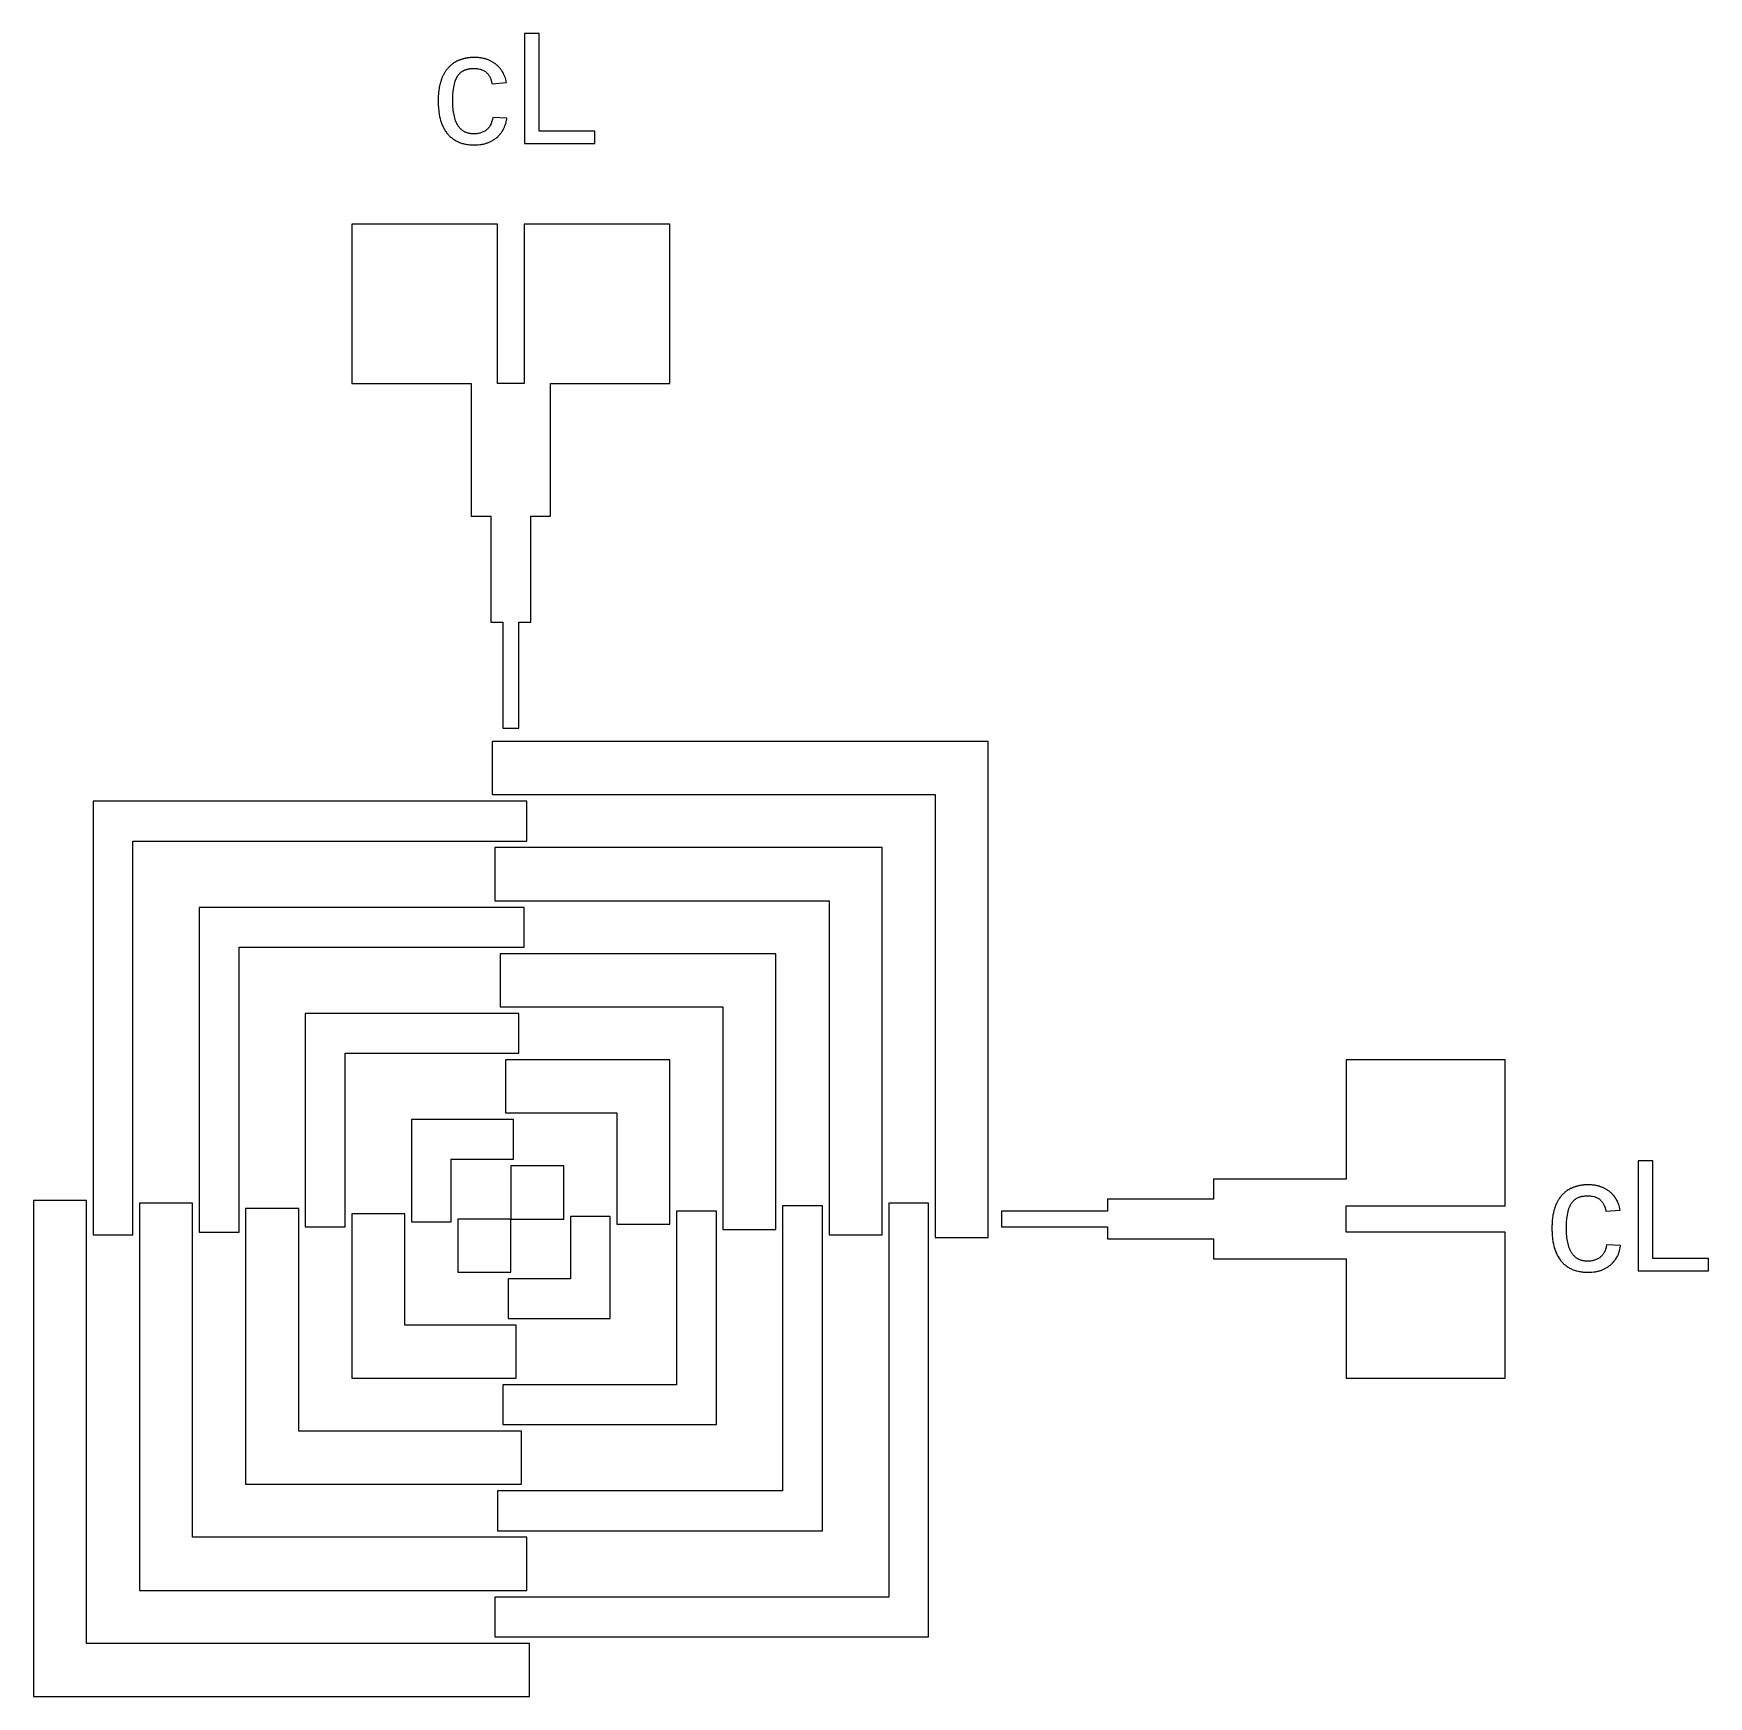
# Model space of a CAD drawing. Extents: x -62500 to 62500, y -62500 to 62500.
# Drawn here: x 43764 to 45027, y -357 to 897 of the extents above; entities that cross this region are included whole.
import ezdxf

# ---------------------------------------------------------------- set-up
doc = ezdxf.new("R2010")
doc.units = 0
doc.layers.add('1', color=60, linetype='CONTINUOUS')

msp = doc.modelspace()

# ---------------------------------------------------------------- linework, layer by layer
at = {"layer": '1'}
for points in [[(44134, 814.166), (44187.1, 814.166), (44187.1, 823.337), (44145.2, 823.337), (44145.2, 897.003), (44134, 897.003), (44134, 814.166)], [(44134, 814.166), (44187.1, 814.166), (44187.1, 823.337), (44145.2, 823.337), (44145.2, 897.003), (44134, 897.003), (44134, 814.166)], [(44069, 844.283), (44069.1, 843.421), (44069.1, 842.567), (44069.2, 841.722), (44069.2, 840.884), (44069.8, 836.027), (44070.1, 834.472), (44070.5, 832.949), (44070.8, 831.468), (44071.1, 830.745), (44071.2, 830.036), (44071.6, 829.338), (44071.8, 828.653), (44072.1, 827.98), (44072.3, 827.32), (44072.7, 826.672), (44073, 826.037), (44073.3, 825.414), (44073.7, 824.803), (44074.1, 824.205), (44074.3, 823.619), (44074.8, 823.046), (44075.2, 822.485), (44075.6, 821.937), (44076.1, 821.405), (44076.5, 820.887), (44077, 820.385), (44077.3, 819.897), (44077.8, 819.424), (44078.3, 818.966), (44079, 818.523), (44079.5, 818.095), (44080.1, 817.682), (44080.6, 817.284), (44081.2, 816.901), (44081.8, 816.533), (44082.3, 816.18), (44083.1, 815.841), (44083.7, 815.518), (44084.3, 815.212), (44085, 814.925), (44085.7, 814.659), (44086.5, 814.412), (44087.2, 814.185), (44087.8, 813.978), (44088.7, 813.791), (44089.5, 813.623), (44090.2, 813.475), (44091.1, 813.346), (44092, 813.238), (44092.8, 813.149), (44093.7, 813.08), (44094.6, 813.03), (44095.5, 813.001), (44096.3, 812.991), (44097.1, 812.997), (44097.8, 813.017), (44098.5, 813.05), (44099.2, 813.095), (44100.5, 813.226), (44101.8, 813.41), (44102.3, 813.521), (44103, 813.645), (44103.6, 813.783), (44104.2, 813.933), (44104.8, 814.097), (44105.3, 814.273), (44105.8, 814.462), (44106.5, 814.665), (44107, 814.879), (44107.5, 815.101), (44108, 815.332), (44108.6, 815.571), (44109, 815.819), (44109.5, 816.075), (44110, 816.34), (44110.5, 816.613), (44110.8, 816.894), (44111.3, 817.185), (44111.8, 817.483), (44112.2, 817.79), (44112.7, 818.106), (44113.1, 818.43), (44113.5, 818.763), (44114.2, 819.453), (44114.6, 819.809), (44114.8, 820.171), (44115.2, 820.541), (44115.6, 820.917), (44115.8, 821.3), (44116.2, 821.691), (44116.5, 822.088), (44116.8, 822.492), (44117.1, 822.903), (44117.3, 823.32), (44117.7, 823.745), (44117.8, 824.176), (44118.2, 824.615), (44118.3, 825.06), (44118.6, 825.512), (44118.8, 825.969), (44119.1, 826.428), (44119.3, 827.353), (44119.6, 827.819), (44119.8, 828.758), (44120.1, 829.231), (44120.8, 832.605), (44120.8, 833.096), (44110.2, 833.802), (44110, 832.266), (44109.8, 831.537), (44109.6, 830.833), (44109.3, 830.155), (44109.2, 829.503), (44108.8, 828.876), (44108.6, 828.276), (44108.2, 827.7), (44108, 827.151), (44107.6, 826.628), (44107.2, 826.13), (44106.8, 825.657), (44106.5, 825.211), (44106, 824.79), (44105.5, 824.395), (44105.1, 824.025), (44104.6, 823.679), (44104.1, 823.356), (44103.5, 823.058), (44103, 822.783), (44102.3, 822.532), (44101.8, 822.305), (44101.2, 822.102), (44100.7, 821.923), (44100.1, 821.768), (44099.5, 821.637), (44098.8, 821.529), (44098.2, 821.446), (44097.5, 821.386), (44096.8, 821.35), (44096.1, 821.338), (44095.6, 821.345), (44095, 821.367), (44094.5, 821.402), (44093.8, 821.452), (44093.3, 821.516), (44092.8, 821.594), (44092.3, 821.687), (44091.8, 821.794), (44091.5, 821.915), (44091, 822.05), (44090.6, 822.2), (44090.1, 822.363), (44089.7, 822.541), (44089.2, 822.733), (44088.8, 822.94), (44088.5, 823.161), (44088.1, 823.394), (44087.7, 823.64), (44087.3, 823.897), (44087, 824.166), (44086.7, 824.446), (44086.3, 824.738), (44086, 825.042), (44085.7, 825.358), (44085.3, 825.685), (44085.1, 826.024), (44084.8, 826.375), (44084.5, 826.738), (44084.2, 827.112), (44084, 827.498), (44083.8, 827.896), (44083.5, 828.305), (44083.2, 828.725), (44083.1, 829.155), (44082.8, 829.595), (44082.7, 830.045), (44082.5, 830.504), (44082.2, 830.974), (44082.1, 831.453), (44081.8, 831.943), (44081.8, 832.442), (44081.6, 832.951), (44081.5, 833.47), (44081.2, 834.537), (44081, 835.644), (44080.8, 836.789), (44080.3, 839.165), (44080.1, 842.935), (44080.1, 849.969), (44080.3, 854.004), (44080.5, 854.633), (44080.8, 856.445), (44081, 857.592), (44081.2, 858.69), (44081.2, 859.22), (44081.5, 859.739), (44081.6, 860.245), (44081.8, 860.739), (44081.8, 861.221), (44082.1, 861.691), (44082.2, 862.148), (44082.5, 862.594), (44082.7, 863.027), (44082.8, 863.448), (44083.1, 863.857), (44083.2, 864.254), (44083.5, 864.638), (44083.8, 865.011), (44084, 865.371), (44084.2, 865.72), (44084.5, 866.057), (44084.8, 866.381), (44085.1, 866.694), (44085.3, 866.995), (44085.7, 867.284), (44086, 867.561), (44086.2, 867.826), (44086.7, 868.079), (44087, 868.32), (44087.3, 868.549), (44087.7, 868.767), (44088.1, 868.972), (44088.3, 869.165), (44088.8, 869.347), (44089.2, 869.517), (44089.6, 869.675), (44090, 869.821), (44090.5, 869.956), (44090.8, 870.079), (44091.3, 870.19), (44091.8, 870.29), (44092.2, 870.377), (44092.8, 870.454), (44093.2, 870.518), (44093.8, 870.571), (44094.3, 870.612), (44094.8, 870.641), (44095.3, 870.659), (44096, 870.664), (44096.8, 870.652), (44097.5, 870.616), (44098.2, 870.555), (44098.8, 870.47), (44099.6, 870.36), (44100.8, 870.068), (44101.5, 869.885), (44102, 869.679), (44102.6, 869.447), (44103.1, 869.192), (44103.7, 868.912), (44104.2, 868.607), (44104.6, 868.279), (44105.1, 867.926), (44105.5, 867.548), (44105.8, 867.15), (44106.2, 866.735), (44106.7, 866.303), (44107, 865.855), (44107.3, 865.389), (44107.7, 864.906), (44108, 864.406), (44108.2, 863.889), (44108.5, 863.355), (44108.7, 862.804), (44108.8, 862.236), (44109.1, 861.651), (44109.3, 860.43), (44109.6, 859.794), (44109.7, 859.141), (44120.6, 859.964), (44120.3, 860.956), (44120, 862.411), (44119.7, 863.361), (44119.3, 864.294), (44119, 865.211), (44118.6, 866.112), (44118.2, 866.995), (44117.8, 867.431), (44117.7, 867.861), (44117.3, 868.284), (44117.2, 868.7), (44116.8, 869.108), (44116.6, 869.51), (44116.3, 869.904), (44116.1, 870.292), (44115.8, 870.672), (44115.3, 871.045), (44115.1, 871.411), (44114.8, 871.77), (44114.5, 872.121), (44114.1, 872.466), (44113.8, 872.803), (44113.3, 873.134), (44113, 873.457), (44112.6, 873.772), (44112.2, 874.079), (44111.8, 874.378), (44111.3, 874.668), (44111, 874.949), (44110.6, 875.222), (44110.1, 875.487), (44109.7, 875.743), (44109.2, 875.99), (44108.8, 876.229), (44108.2, 876.459), (44107.8, 876.681), (44107.2, 876.895), (44106.8, 877.1), (44106.2, 877.296), (44105.8, 877.484), (44105.2, 877.662), (44104.8, 877.829), (44104.2, 877.984), (44103.7, 878.127), (44103.1, 878.259), (44102.5, 878.38), (44101.8, 878.489), (44101.3, 878.587), (44100.1, 878.747), (44099.5, 878.811), (44098.8, 878.862), (44098.2, 878.902), (44097.6, 878.931), (44097, 878.948), (44096.2, 878.954), (44095.8, 878.951), (44095.3, 878.944), (44095, 878.93), (44094.6, 878.912), (44093.7, 878.859), (44093.2, 878.825), (44092.8, 878.785), (44092.5, 878.74), (44092, 878.69), (44091.6, 878.634), (44091.2, 878.574), (44090.8, 878.508), (44090.3, 878.436), (44089.8, 878.36), (44089.5, 878.278), (44089.1, 878.19), (44088.7, 878.096), (44088.2, 877.995), (44087.8, 877.888), (44087.5, 877.775), (44087.1, 877.655), (44086.7, 877.529), (44086.2, 877.396), (44085.8, 877.257), (44085.5, 877.111), (44085.1, 876.959), (44084.7, 876.801), (44084.2, 876.636), (44083.8, 876.465), (44083.5, 876.287), (44083.1, 876.103), (44082.3, 875.712), (44082, 875.505), (44081.7, 875.291), (44081.2, 875.068), (44080.6, 874.6), (44080.2, 874.354), (44079.8, 874.1), (44079.5, 873.838), (44079.2, 873.569), (44078.8, 873.292), (44078.5, 873.007), (44078.2, 872.714), (44077.8, 872.413), (44077.5, 872.105), (44077.2, 871.788), (44076.8, 871.462), (44076.6, 871.126), (44076.2, 870.782), (44076, 870.428), (44075.7, 870.065), (44075.3, 869.693), (44075.1, 869.312), (44074.8, 868.922), (44074.6, 868.522), (44074.2, 868.113), (44074, 867.695), (44073.8, 867.268), (44073.5, 866.832), (44073.2, 866.386), (44073, 865.932), (44072.8, 865.468), (44072.6, 864.994), (44072.3, 864.51), (44072.1, 864.017), (44071.8, 863.515), (44071.7, 863.002), (44071.5, 862.48), (44071.2, 861.949), (44071.2, 861.407), (44070.8, 860.296), (44070.5, 859.146), (44070.3, 858.556), (44070.1, 857.348), (44069.8, 856.729), (44069.7, 855.454), (44069.5, 854.133), (44069.2, 852.064), (44069.1, 849.141), (44069, 848.381), (44069, 844.283)], [(44069, 844.283), (44069.1, 843.421), (44069.1, 842.567), (44069.2, 841.722), (44069.2, 840.884), (44069.8, 836.027), (44070.1, 834.472), (44070.5, 832.949), (44070.8, 831.468), (44071.1, 830.745), (44071.2, 830.036), (44071.6, 829.338), (44071.8, 828.653), (44072.1, 827.98), (44072.3, 827.32), (44072.7, 826.672), (44073, 826.037), (44073.3, 825.414), (44073.7, 824.803), (44074.1, 824.205), (44074.3, 823.619), (44074.8, 823.046), (44075.2, 822.485), (44075.6, 821.937), (44076.1, 821.405), (44076.5, 820.887), (44077, 820.385), (44077.3, 819.897), (44077.8, 819.424), (44078.3, 818.966), (44079, 818.523), (44079.5, 818.095), (44080.1, 817.682), (44080.6, 817.284), (44081.2, 816.901), (44081.8, 816.533), (44082.3, 816.18), (44083.1, 815.841), (44083.7, 815.518), (44084.3, 815.212), (44085, 814.925), (44085.7, 814.659), (44086.5, 814.412), (44087.2, 814.185), (44087.8, 813.978), (44088.7, 813.791), (44089.5, 813.623), (44090.2, 813.475), (44091.1, 813.346), (44092, 813.238), (44092.8, 813.149), (44093.7, 813.08), (44094.6, 813.03), (44095.5, 813.001), (44096.3, 812.991), (44097.1, 812.997), (44097.8, 813.017), (44098.5, 813.05), (44099.2, 813.095), (44100.5, 813.226), (44101.8, 813.41), (44102.3, 813.521), (44103, 813.645), (44103.6, 813.783), (44104.2, 813.933), (44104.8, 814.097), (44105.3, 814.273), (44105.8, 814.462), (44106.5, 814.665), (44107, 814.879), (44107.5, 815.101), (44108, 815.332), (44108.6, 815.571), (44109, 815.819), (44109.5, 816.075), (44110, 816.34), (44110.5, 816.613), (44110.8, 816.894), (44111.3, 817.185), (44111.8, 817.483), (44112.2, 817.79), (44112.7, 818.106), (44113.1, 818.43), (44113.5, 818.763), (44114.2, 819.453), (44114.6, 819.809), (44114.8, 820.171), (44115.2, 820.541), (44115.6, 820.917), (44115.8, 821.3), (44116.2, 821.691), (44116.5, 822.088), (44116.8, 822.492), (44117.1, 822.903), (44117.3, 823.32), (44117.7, 823.745), (44117.8, 824.176), (44118.2, 824.615), (44118.3, 825.06), (44118.6, 825.512), (44118.8, 825.969), (44119.1, 826.428), (44119.3, 827.353), (44119.6, 827.819), (44119.8, 828.758), (44120.1, 829.231), (44120.8, 832.605), (44120.8, 833.096), (44110.2, 833.802), (44110, 832.266), (44109.8, 831.537), (44109.6, 830.833), (44109.3, 830.155), (44109.2, 829.503), (44108.8, 828.876), (44108.6, 828.276), (44108.2, 827.7), (44108, 827.151), (44107.6, 826.628), (44107.2, 826.13), (44106.8, 825.657), (44106.5, 825.211), (44106, 824.79), (44105.5, 824.395), (44105.1, 824.025), (44104.6, 823.679), (44104.1, 823.356), (44103.5, 823.058), (44103, 822.783), (44102.3, 822.532), (44101.8, 822.305), (44101.2, 822.102), (44100.7, 821.923), (44100.1, 821.768), (44099.5, 821.637), (44098.8, 821.529), (44098.2, 821.446), (44097.5, 821.386), (44096.8, 821.35), (44096.1, 821.338), (44095.6, 821.345), (44095, 821.367), (44094.5, 821.402), (44093.8, 821.452), (44093.3, 821.516), (44092.8, 821.594), (44092.3, 821.687), (44091.8, 821.794), (44091.5, 821.915), (44091, 822.05), (44090.6, 822.2), (44090.1, 822.363), (44089.7, 822.541), (44089.2, 822.733), (44088.8, 822.94), (44088.5, 823.161), (44088.1, 823.394), (44087.7, 823.64), (44087.3, 823.897), (44087, 824.166), (44086.7, 824.446), (44086.3, 824.738), (44086, 825.042), (44085.7, 825.358), (44085.3, 825.685), (44085.1, 826.024), (44084.8, 826.375), (44084.5, 826.738), (44084.2, 827.112), (44084, 827.498), (44083.8, 827.896), (44083.5, 828.305), (44083.2, 828.725), (44083.1, 829.155), (44082.8, 829.595), (44082.7, 830.045), (44082.5, 830.504), (44082.2, 830.974), (44082.1, 831.453), (44081.8, 831.943), (44081.8, 832.442), (44081.6, 832.951), (44081.5, 833.47), (44081.2, 834.537), (44081, 835.644), (44080.8, 836.789), (44080.3, 839.165), (44080.1, 842.935), (44080.1, 849.969), (44080.3, 854.004), (44080.5, 854.633), (44080.8, 856.445), (44081, 857.592), (44081.2, 858.69), (44081.2, 859.22), (44081.5, 859.739), (44081.6, 860.245), (44081.8, 860.739), (44081.8, 861.221), (44082.1, 861.691), (44082.2, 862.148), (44082.5, 862.594), (44082.7, 863.027), (44082.8, 863.448), (44083.1, 863.857), (44083.2, 864.254), (44083.5, 864.638), (44083.8, 865.011), (44084, 865.371), (44084.2, 865.72), (44084.5, 866.057), (44084.8, 866.381), (44085.1, 866.694), (44085.3, 866.995), (44085.7, 867.284), (44086, 867.561), (44086.2, 867.826), (44086.7, 868.079), (44087, 868.32), (44087.3, 868.549), (44087.7, 868.767), (44088.1, 868.972), (44088.3, 869.165), (44088.8, 869.347), (44089.2, 869.517), (44089.6, 869.675), (44090, 869.821), (44090.5, 869.956), (44090.8, 870.079), (44091.3, 870.19), (44091.8, 870.29), (44092.2, 870.377), (44092.8, 870.454), (44093.2, 870.518), (44093.8, 870.571), (44094.3, 870.612), (44094.8, 870.641), (44095.3, 870.659), (44096, 870.664), (44096.8, 870.652), (44097.5, 870.616), (44098.2, 870.555), (44098.8, 870.47), (44099.6, 870.36), (44100.8, 870.068), (44101.5, 869.885), (44102, 869.679), (44102.6, 869.447), (44103.1, 869.192), (44103.7, 868.912), (44104.2, 868.607), (44104.6, 868.279), (44105.1, 867.926), (44105.5, 867.548), (44105.8, 867.15), (44106.2, 866.735), (44106.7, 866.303), (44107, 865.855), (44107.3, 865.389), (44107.7, 864.906), (44108, 864.406), (44108.2, 863.889), (44108.5, 863.355), (44108.7, 862.804), (44108.8, 862.236), (44109.1, 861.651), (44109.3, 860.43), (44109.6, 859.794), (44109.7, 859.141), (44120.6, 859.964), (44120.3, 860.956), (44120, 862.411), (44119.7, 863.361), (44119.3, 864.294), (44119, 865.211), (44118.6, 866.112), (44118.2, 866.995), (44117.8, 867.431), (44117.7, 867.861), (44117.3, 868.284), (44117.2, 868.7), (44116.8, 869.108), (44116.6, 869.51), (44116.3, 869.904), (44116.1, 870.292), (44115.8, 870.672), (44115.3, 871.045), (44115.1, 871.411), (44114.8, 871.77), (44114.5, 872.121), (44114.1, 872.466), (44113.8, 872.803), (44113.3, 873.134), (44113, 873.457), (44112.6, 873.772), (44112.2, 874.079), (44111.8, 874.378), (44111.3, 874.668), (44111, 874.949), (44110.6, 875.222), (44110.1, 875.487), (44109.7, 875.743), (44109.2, 875.99), (44108.8, 876.229), (44108.2, 876.459), (44107.8, 876.681), (44107.2, 876.895), (44106.8, 877.1), (44106.2, 877.296), (44105.8, 877.484), (44105.2, 877.662), (44104.8, 877.829), (44104.2, 877.984), (44103.7, 878.127), (44103.1, 878.259), (44102.5, 878.38), (44101.8, 878.489), (44101.3, 878.587), (44100.1, 878.747), (44099.5, 878.811), (44098.8, 878.862), (44098.2, 878.902), (44097.6, 878.931), (44097, 878.948), (44096.2, 878.954), (44095.8, 878.951), (44095.3, 878.944), (44095, 878.93), (44094.6, 878.912), (44093.7, 878.859), (44093.2, 878.825), (44092.8, 878.785), (44092.5, 878.74), (44092, 878.69), (44091.6, 878.634), (44091.2, 878.574), (44090.8, 878.508), (44090.3, 878.436), (44089.8, 878.36), (44089.5, 878.278), (44089.1, 878.19), (44088.7, 878.096), (44088.2, 877.995), (44087.8, 877.888), (44087.5, 877.775), (44087.1, 877.655), (44086.7, 877.529), (44086.2, 877.396), (44085.8, 877.257), (44085.5, 877.111), (44085.1, 876.959), (44084.7, 876.801), (44084.2, 876.636), (44083.8, 876.465), (44083.5, 876.287), (44083.1, 876.103), (44082.3, 875.712), (44082, 875.505), (44081.7, 875.291), (44081.2, 875.068), (44080.6, 874.6), (44080.2, 874.354), (44079.8, 874.1), (44079.5, 873.838), (44079.2, 873.569), (44078.8, 873.292), (44078.5, 873.007), (44078.2, 872.714), (44077.8, 872.413), (44077.5, 872.105), (44077.2, 871.788), (44076.8, 871.462), (44076.6, 871.126), (44076.2, 870.782), (44076, 870.428), (44075.7, 870.065), (44075.3, 869.693), (44075.1, 869.312), (44074.8, 868.922), (44074.6, 868.522), (44074.2, 868.113), (44074, 867.695), (44073.8, 867.268), (44073.5, 866.832), (44073.2, 866.386), (44073, 865.932), (44072.8, 865.468), (44072.6, 864.994), (44072.3, 864.51), (44072.1, 864.017), (44071.8, 863.515), (44071.7, 863.002), (44071.5, 862.48), (44071.2, 861.949), (44071.2, 861.407), (44070.8, 860.296), (44070.5, 859.146), (44070.3, 858.556), (44070.1, 857.348), (44069.8, 856.729), (44069.7, 855.454), (44069.5, 854.133), (44069.2, 852.064), (44069.1, 849.141), (44069, 848.381), (44069, 844.283)], [(44003.8, 633.166), (44093.8, 633.166), (44093.8, 533.166), (44108.8, 533.166), (44108.8, 453.166), (44117.8, 453.166), (44117.8, 373.166), (44129.8, 373.166), (44129.8, 453.166), (44138.8, 453.166), (44138.8, 533.166), (44153.8, 533.166), (44153.8, 633.166), (44243.8, 633.166), (44243.8, 753.166), (44133.8, 753.166), (44133.8, 633.166), (44113.8, 633.166), (44113.8, 753.166), (44003.8, 753.166), (44003.8, 633.166)], [(44003.8, 633.166), (44093.8, 633.166), (44093.8, 533.166), (44108.8, 533.166), (44108.8, 453.166), (44117.8, 453.166), (44117.8, 373.166), (44129.8, 373.166), (44129.8, 453.166), (44138.8, 453.166), (44138.8, 533.166), (44153.8, 533.166), (44153.8, 633.166), (44243.8, 633.166), (44243.8, 753.166), (44133.8, 753.166), (44133.8, 633.166), (44113.8, 633.166), (44113.8, 753.166), (44003.8, 753.166), (44003.8, 633.166)], [(44109.8, 323.166), (44443.8, 323.166), (44443.8, -10.834), (44483.8, -10.834), (44483.8, 363.166), (44109.8, 363.166), (44109.8, 323.166)], [(44109.8, 323.166), (44443.8, 323.166), (44443.8, -10.834), (44483.8, -10.834), (44483.8, 363.166), (44109.8, 363.166), (44109.8, 323.166)], [(43808.8, -8.834), (43838.8, -8.834), (43838.8, 288.166), (44135.8, 288.166), (44135.8, 318.166), (43808.8, 318.166), (43808.8, -8.834)], [(43808.8, -8.834), (43838.8, -8.834), (43838.8, 288.166), (44135.8, 288.166), (44135.8, 318.166), (43808.8, 318.166), (43808.8, -8.834)], [(44111.8, 243.166), (44363.8, 243.166), (44363.8, -8.834), (44403.8, -8.834), (44403.8, 283.166), (44111.8, 283.166), (44111.8, 243.166)], [(44111.8, 243.166), (44363.8, 243.166), (44363.8, -8.834), (44403.8, -8.834), (44403.8, 283.166), (44111.8, 283.166), (44111.8, 243.166)], [(43888.8, -6.834), (43918.8, -6.834), (43918.8, 208.166), (44133.8, 208.166), (44133.8, 238.166), (43888.8, 238.166), (43888.8, -6.834)], [(43888.8, -6.834), (43918.8, -6.834), (43918.8, 208.166), (44133.8, 208.166), (44133.8, 238.166), (43888.8, 238.166), (43888.8, -6.834)], [(44115.8, 163.166), (44283.8, 163.166), (44283.8, -4.834), (44323.8, -4.834), (44323.8, 203.166), (44115.8, 203.166), (44115.8, 163.166)], [(44115.8, 163.166), (44283.8, 163.166), (44283.8, -4.834), (44323.8, -4.834), (44323.8, 203.166), (44115.8, 203.166), (44115.8, 163.166)], [(43968.8, -2.834), (43998.8, -2.834), (43998.8, 128.166), (44129.8, 128.166), (44129.8, 158.166), (43968.8, 158.166), (43968.8, -2.834)], [(43968.8, -2.834), (43998.8, -2.834), (43998.8, 128.166), (44129.8, 128.166), (44129.8, 158.166), (43968.8, 158.166), (43968.8, -2.834)], [(44119.8, 83.166), (44203.8, 83.166), (44203.8, -0.834), (44243.8, -0.834), (44243.8, 123.166), (44119.8, 123.166), (44119.8, 83.166)], [(44119.8, 83.166), (44203.8, 83.166), (44203.8, -0.834), (44243.8, -0.834), (44243.8, 123.166), (44119.8, 123.166), (44119.8, 83.166)], [(44493.8, -2.834), (44573.8, -2.834), (44573.8, -11.834), (44653.8, -11.834), (44653.8, -26.834), (44753.8, -26.834), (44753.8, -116.834), (44873.8, -116.834), (44873.8, -6.834), (44753.8, -6.834), (44753.8, 13.166), (44873.8, 13.166), (44873.8, 123.166), (44753.8, 123.166), (44753.8, 33.166), (44653.8, 33.166), (44653.8, 18.166), (44573.8, 18.166), (44573.8, 9.166), (44493.8, 9.166), (44493.8, -2.834)], [(44493.8, -2.834), (44573.8, -2.834), (44573.8, -11.834), (44653.8, -11.834), (44653.8, -26.834), (44753.8, -26.834), (44753.8, -116.834), (44873.8, -116.834), (44873.8, -6.834), (44753.8, -6.834), (44753.8, 13.166), (44873.8, 13.166), (44873.8, 123.166), (44753.8, 123.166), (44753.8, 33.166), (44653.8, 33.166), (44653.8, 18.166), (44573.8, 18.166), (44573.8, 9.166), (44493.8, 9.166), (44493.8, -2.834)], [(44048.8, 1.166), (44078.8, 1.166), (44078.8, 48.166), (44125.8, 48.166), (44125.8, 78.166), (44048.8, 78.166), (44048.8, 1.166)], [(44048.8, 1.166), (44078.8, 1.166), (44078.8, 48.166), (44125.8, 48.166), (44125.8, 78.166), (44048.8, 78.166), (44048.8, 1.166)], [(44123.8, 3.167), (44163.8, 3.166), (44163.8, 43.168), (44123.8, 43.168), (44123.8, 3.167)], [(44123.8, 3.167), (44163.8, 3.166), (44163.8, 43.168), (44123.8, 43.168), (44123.8, 3.167)], [(44974, -35.834), (45027.1, -35.834), (45027.1, -26.663), (44985.2, -26.663), (44985.2, 47.003), (44974, 47.003), (44974, -35.834)], [(44974, -35.834), (45027.1, -35.834), (45027.1, -26.663), (44985.2, -26.663), (44985.2, 47.003), (44974, 47.003), (44974, -35.834)], [(44909, -5.717), (44909.1, -6.579), (44909.1, -7.433), (44909.2, -8.278), (44909.2, -9.116), (44909.8, -13.973), (44910.1, -15.528), (44910.5, -17.051), (44910.8, -18.532), (44911.1, -19.255), (44911.2, -19.964), (44911.6, -20.662), (44911.8, -21.347), (44912.1, -22.02), (44912.3, -22.68), (44912.7, -23.328), (44913, -23.963), (44913.3, -24.586), (44913.7, -25.197), (44914.1, -25.795), (44914.3, -26.381), (44914.8, -26.954), (44915.2, -27.515), (44915.6, -28.063), (44916.1, -28.595), (44916.5, -29.113), (44917, -29.615), (44917.3, -30.103), (44917.8, -30.576), (44918.3, -31.034), (44919, -31.477), (44919.5, -31.905), (44920.1, -32.318), (44920.6, -32.716), (44921.2, -33.099), (44921.8, -33.467), (44922.3, -33.82), (44923.1, -34.159), (44923.7, -34.482), (44924.3, -34.788), (44925, -35.075), (44925.7, -35.341), (44926.5, -35.588), (44927.2, -35.815), (44927.8, -36.022), (44928.7, -36.209), (44929.5, -36.377), (44930.2, -36.525), (44931.1, -36.654), (44932, -36.762), (44932.6, -36.827), (44932.8, -36.851), (44933.7, -36.92), (44934.6, -36.97), (44935.5, -36.999), (44936.3, -37.009), (44937.1, -37.003), (44937.8, -36.983), (44938.5, -36.95), (44939.2, -36.905), (44940.5, -36.774), (44941.8, -36.59), (44942.3, -36.479), (44943, -36.355), (44943.6, -36.217), (44944.2, -36.067), (44944.8, -35.903), (44945.3, -35.727), (44945.8, -35.538), (44946.5, -35.335), (44947, -35.121), (44947.5, -34.899), (44948, -34.668), (44948.6, -34.429), (44949, -34.181), (44949.5, -33.925), (44950, -33.66), (44950.5, -33.387), (44950.8, -33.106), (44951.3, -32.815), (44951.8, -32.517), (44952.2, -32.21), (44952.7, -31.894), (44953.1, -31.57), (44953.5, -31.237), (44953.8, -30.896), (44954.2, -30.547), (44954.6, -30.191), (44954.8, -29.829), (44955.2, -29.459), (44955.6, -29.083), (44955.8, -28.7), (44956.2, -28.309), (44956.5, -27.912), (44956.8, -27.508), (44957.1, -27.097), (44957.3, -26.68), (44957.7, -26.255), (44957.8, -25.824), (44958.2, -25.385), (44958.3, -24.94), (44958.6, -24.488), (44959.1, -23.572), (44959.3, -22.647), (44959.6, -22.181), (44959.8, -21.242), (44960.1, -20.769), (44960.8, -17.395), (44960.8, -16.904), (44950.2, -16.198), (44950, -17.734), (44949.8, -18.463), (44949.6, -19.167), (44949.3, -19.845), (44949.2, -20.497), (44948.8, -21.124), (44948.6, -21.724), (44948.2, -22.3), (44948, -22.849), (44947.6, -23.372), (44947.2, -23.87), (44946.8, -24.343), (44946.5, -24.789), (44946, -25.21), (44945.5, -25.605), (44945.1, -25.975), (44944.6, -26.321), (44944.1, -26.644), (44943.5, -26.942), (44943, -27.217), (44942.3, -27.468), (44941.8, -27.695), (44941.2, -27.898), (44940.7, -28.077), (44940.1, -28.232), (44939.5, -28.363), (44938.8, -28.471), (44938.2, -28.554), (44937.5, -28.614), (44936.8, -28.65), (44936.1, -28.662), (44935.6, -28.655), (44935, -28.633), (44934.5, -28.598), (44933.8, -28.548), (44933.3, -28.484), (44932.8, -28.406), (44932.3, -28.313), (44931.8, -28.206), (44931.5, -28.085), (44931, -27.95), (44930.6, -27.8), (44930.1, -27.637), (44929.7, -27.459), (44929.2, -27.267), (44928.8, -27.06), (44928.5, -26.839), (44928.1, -26.606), (44927.7, -26.36), (44927.3, -26.103), (44927, -25.834), (44926.7, -25.554), (44926.3, -25.262), (44926, -24.958), (44925.7, -24.642), (44925.3, -24.315), (44925.1, -23.976), (44924.8, -23.625), (44924.5, -23.262), (44924.2, -22.888), (44924, -22.502), (44923.8, -22.104), (44923.5, -21.695), (44923.2, -21.275), (44923.1, -20.845), (44922.8, -20.405), (44922.7, -19.955), (44922.5, -19.496), (44922.2, -19.026), (44922.1, -18.547), (44921.8, -18.057), (44921.8, -17.558), (44921.6, -17.049), (44921.5, -16.53), (44921.2, -15.463), (44921, -14.356), (44920.8, -13.211), (44920.3, -10.835), (44920.1, -7.065), (44920.1, -0.031), (44920.3, 4.004), (44920.5, 4.633), (44920.8, 6.445), (44921, 7.592), (44921.2, 8.69), (44921.2, 9.22), (44921.5, 9.739), (44921.6, 10.245), (44921.8, 10.739), (44921.8, 11.221), (44922.1, 11.691), (44922.2, 12.148), (44922.5, 12.594), (44922.7, 13.027), (44922.8, 13.448), (44923.1, 13.857), (44923.2, 14.254), (44923.5, 14.638), (44923.8, 15.011), (44924, 15.371), (44924.2, 15.72), (44924.5, 16.057), (44924.8, 16.381), (44925.1, 16.694), (44925.3, 16.995), (44925.7, 17.284), (44926, 17.561), (44926.2, 17.826), (44926.7, 18.079), (44927, 18.32), (44927.3, 18.549), (44927.7, 18.767), (44928.1, 18.972), (44928.3, 19.165), (44928.8, 19.347), (44929.2, 19.517), (44929.6, 19.675), (44930, 19.821), (44930.5, 19.956), (44930.8, 20.079), (44931.3, 20.19), (44931.8, 20.29), (44932.2, 20.377), (44932.8, 20.454), (44933.2, 20.518), (44933.8, 20.571), (44934.3, 20.612), (44934.8, 20.641), (44935.3, 20.659), (44936, 20.664), (44936.8, 20.652), (44937.5, 20.616), (44938.2, 20.555), (44938.8, 20.47), (44939.6, 20.36), (44940.8, 20.068), (44941.5, 19.885), (44942, 19.679), (44942.6, 19.447), (44943.1, 19.192), (44943.7, 18.912), (44944.2, 18.607), (44944.6, 18.279), (44945.1, 17.926), (44945.5, 17.548), (44945.8, 17.15), (44946.2, 16.735), (44946.7, 16.303), (44947, 15.855), (44947.3, 15.389), (44947.7, 14.906), (44948, 14.406), (44948.2, 13.889), (44948.5, 13.355), (44948.7, 12.804), (44948.8, 12.236), (44949.1, 11.651), (44949.3, 10.43), (44949.6, 9.794), (44949.7, 9.141), (44960.6, 9.964), (44960.3, 10.956), (44960, 12.411), (44959.7, 13.361), (44959.3, 14.294), (44959, 15.211), (44958.6, 16.112), (44958.2, 16.995), (44957.8, 17.431), (44957.7, 17.861), (44957.3, 18.284), (44957.2, 18.7), (44956.8, 19.108), (44956.6, 19.51), (44956.3, 19.904), (44956.1, 20.292), (44955.8, 20.672), (44955.3, 21.045), (44955.1, 21.411), (44954.8, 21.77), (44954.5, 22.121), (44954.1, 22.466), (44953.8, 22.803), (44953.3, 23.134), (44953, 23.457), (44952.6, 23.772), (44952.2, 24.079), (44951.8, 24.378), (44951.3, 24.668), (44951, 24.949), (44950.6, 25.222), (44950.1, 25.487), (44949.7, 25.743), (44949.2, 25.99), (44948.8, 26.229), (44948.2, 26.459), (44947.8, 26.681), (44947.2, 26.895), (44946.8, 27.1), (44946.2, 27.296), (44945.8, 27.484), (44945.2, 27.662), (44944.8, 27.829), (44944.2, 27.984), (44943.7, 28.127), (44943.1, 28.259), (44942.5, 28.38), (44941.8, 28.489), (44941.3, 28.587), (44940.1, 28.747), (44939.5, 28.811), (44938.8, 28.862), (44938.2, 28.902), (44937.6, 28.931), (44937, 28.948), (44936.2, 28.954), (44935.8, 28.951), (44935.3, 28.944), (44935, 28.93), (44934.6, 28.912), (44933.7, 28.859), (44933.2, 28.825), (44932.8, 28.785), (44932.5, 28.74), (44932, 28.69), (44931.6, 28.634), (44931.2, 28.574), (44930.8, 28.508), (44930.3, 28.436), (44929.8, 28.36), (44929.5, 28.278), (44929.1, 28.19), (44928.7, 28.096), (44928.2, 27.995), (44927.8, 27.888), (44927.5, 27.775), (44927.1, 27.655), (44926.7, 27.529), (44926.2, 27.396), (44925.8, 27.257), (44925.5, 27.111), (44925.1, 26.959), (44924.7, 26.801), (44924.2, 26.636), (44923.8, 26.465), (44923.5, 26.287), (44923.1, 26.103), (44922.3, 25.712), (44922, 25.505), (44921.7, 25.291), (44921.2, 25.068), (44920.6, 24.6), (44920.2, 24.354), (44919.8, 24.1), (44919.5, 23.838), (44919.2, 23.569), (44918.8, 23.292), (44918.5, 23.007), (44918.2, 22.714), (44917.8, 22.413), (44917.5, 22.105), (44917.2, 21.788), (44916.8, 21.462), (44916.6, 21.126), (44916.2, 20.782), (44916, 20.428), (44915.7, 20.065), (44915.3, 19.693), (44915.1, 19.312), (44914.8, 18.922), (44914.6, 18.522), (44914.2, 18.113), (44914, 17.695), (44913.8, 17.268), (44913.5, 16.832), (44913.2, 16.386), (44913, 15.932), (44912.8, 15.468), (44912.6, 14.994), (44912.3, 14.51), (44912.1, 14.017), (44911.8, 13.515), (44911.7, 13.002), (44911.5, 12.48), (44911.2, 11.949), (44911.2, 11.407), (44910.8, 10.296), (44910.5, 9.146), (44910.3, 8.556), (44910.1, 7.348), (44909.8, 6.729), (44909.7, 5.454), (44909.5, 4.133), (44909.2, 2.064), (44909.1, -0.859), (44909, -1.619), (44909, -5.717)], [(44909, -5.717), (44909.1, -6.579), (44909.1, -7.433), (44909.2, -8.278), (44909.2, -9.116), (44909.8, -13.973), (44910.1, -15.528), (44910.5, -17.051), (44910.8, -18.532), (44911.1, -19.255), (44911.2, -19.964), (44911.6, -20.662), (44911.8, -21.347), (44912.1, -22.02), (44912.3, -22.68), (44912.7, -23.328), (44913, -23.963), (44913.3, -24.586), (44913.7, -25.197), (44914.1, -25.795), (44914.3, -26.381), (44914.8, -26.954), (44915.2, -27.515), (44915.6, -28.063), (44916.1, -28.595), (44916.5, -29.113), (44917, -29.615), (44917.3, -30.103), (44917.8, -30.576), (44918.3, -31.034), (44919, -31.477), (44919.5, -31.905), (44920.1, -32.318), (44920.6, -32.716), (44921.2, -33.099), (44921.8, -33.467), (44922.3, -33.82), (44923.1, -34.159), (44923.7, -34.482), (44924.3, -34.788), (44925, -35.075), (44925.7, -35.341), (44926.5, -35.588), (44927.2, -35.815), (44927.8, -36.022), (44928.7, -36.209), (44929.5, -36.377), (44930.2, -36.525), (44931.1, -36.654), (44932, -36.762), (44932.6, -36.827), (44932.8, -36.851), (44933.7, -36.92), (44934.6, -36.97), (44935.5, -36.999), (44936.3, -37.009), (44937.1, -37.003), (44937.8, -36.983), (44938.5, -36.95), (44939.2, -36.905), (44940.5, -36.774), (44941.8, -36.59), (44942.3, -36.479), (44943, -36.355), (44943.6, -36.217), (44944.2, -36.067), (44944.8, -35.903), (44945.3, -35.727), (44945.8, -35.538), (44946.5, -35.335), (44947, -35.121), (44947.5, -34.899), (44948, -34.668), (44948.6, -34.429), (44949, -34.181), (44949.5, -33.925), (44950, -33.66), (44950.5, -33.387), (44950.8, -33.106), (44951.3, -32.815), (44951.8, -32.517), (44952.2, -32.21), (44952.7, -31.894), (44953.1, -31.57), (44953.5, -31.237), (44953.8, -30.896), (44954.2, -30.547), (44954.6, -30.191), (44954.8, -29.829), (44955.2, -29.459), (44955.6, -29.083), (44955.8, -28.7), (44956.2, -28.309), (44956.5, -27.912), (44956.8, -27.508), (44957.1, -27.097), (44957.3, -26.68), (44957.7, -26.255), (44957.8, -25.824), (44958.2, -25.385), (44958.3, -24.94), (44958.6, -24.488), (44959.1, -23.572), (44959.3, -22.647), (44959.6, -22.181), (44959.8, -21.242), (44960.1, -20.769), (44960.8, -17.395), (44960.8, -16.904), (44950.2, -16.198), (44950, -17.734), (44949.8, -18.463), (44949.6, -19.167), (44949.3, -19.845), (44949.2, -20.497), (44948.8, -21.124), (44948.6, -21.724), (44948.2, -22.3), (44948, -22.849), (44947.6, -23.372), (44947.2, -23.87), (44946.8, -24.343), (44946.5, -24.789), (44946, -25.21), (44945.5, -25.605), (44945.1, -25.975), (44944.6, -26.321), (44944.1, -26.644), (44943.5, -26.942), (44943, -27.217), (44942.3, -27.468), (44941.8, -27.695), (44941.2, -27.898), (44940.7, -28.077), (44940.1, -28.232), (44939.5, -28.363), (44938.8, -28.471), (44938.2, -28.554), (44937.5, -28.614), (44936.8, -28.65), (44936.1, -28.662), (44935.6, -28.655), (44935, -28.633), (44934.5, -28.598), (44933.8, -28.548), (44933.3, -28.484), (44932.8, -28.406), (44932.3, -28.313), (44931.8, -28.206), (44931.5, -28.085), (44931, -27.95), (44930.6, -27.8), (44930.1, -27.637), (44929.7, -27.459), (44929.2, -27.267), (44928.8, -27.06), (44928.5, -26.839), (44928.1, -26.606), (44927.7, -26.36), (44927.3, -26.103), (44927, -25.834), (44926.7, -25.554), (44926.3, -25.262), (44926, -24.958), (44925.7, -24.642), (44925.3, -24.315), (44925.1, -23.976), (44924.8, -23.625), (44924.5, -23.262), (44924.2, -22.888), (44924, -22.502), (44923.8, -22.104), (44923.5, -21.695), (44923.2, -21.275), (44923.1, -20.845), (44922.8, -20.405), (44922.7, -19.955), (44922.5, -19.496), (44922.2, -19.026), (44922.1, -18.547), (44921.8, -18.057), (44921.8, -17.558), (44921.6, -17.049), (44921.5, -16.53), (44921.2, -15.463), (44921, -14.356), (44920.8, -13.211), (44920.3, -10.835), (44920.1, -7.065), (44920.1, -0.031), (44920.3, 4.004), (44920.5, 4.633), (44920.8, 6.445), (44921, 7.592), (44921.2, 8.69), (44921.2, 9.22), (44921.5, 9.739), (44921.6, 10.245), (44921.8, 10.739), (44921.8, 11.221), (44922.1, 11.691), (44922.2, 12.148), (44922.5, 12.594), (44922.7, 13.027), (44922.8, 13.448), (44923.1, 13.857), (44923.2, 14.254), (44923.5, 14.638), (44923.8, 15.011), (44924, 15.371), (44924.2, 15.72), (44924.5, 16.057), (44924.8, 16.381), (44925.1, 16.694), (44925.3, 16.995), (44925.7, 17.284), (44926, 17.561), (44926.2, 17.826), (44926.7, 18.079), (44927, 18.32), (44927.3, 18.549), (44927.7, 18.767), (44928.1, 18.972), (44928.3, 19.165), (44928.8, 19.347), (44929.2, 19.517), (44929.6, 19.675), (44930, 19.821), (44930.5, 19.956), (44930.8, 20.079), (44931.3, 20.19), (44931.8, 20.29), (44932.2, 20.377), (44932.8, 20.454), (44933.2, 20.518), (44933.8, 20.571), (44934.3, 20.612), (44934.8, 20.641), (44935.3, 20.659), (44936, 20.664), (44936.8, 20.652), (44937.5, 20.616), (44938.2, 20.555), (44938.8, 20.47), (44939.6, 20.36), (44940.8, 20.068), (44941.5, 19.885), (44942, 19.679), (44942.6, 19.447), (44943.1, 19.192), (44943.7, 18.912), (44944.2, 18.607), (44944.6, 18.279), (44945.1, 17.926), (44945.5, 17.548), (44945.8, 17.15), (44946.2, 16.735), (44946.7, 16.303), (44947, 15.855), (44947.3, 15.389), (44947.7, 14.906), (44948, 14.406), (44948.2, 13.889), (44948.5, 13.355), (44948.7, 12.804), (44948.8, 12.236), (44949.1, 11.651), (44949.3, 10.43), (44949.6, 9.794), (44949.7, 9.141), (44960.6, 9.964), (44960.3, 10.956), (44960, 12.411), (44959.7, 13.361), (44959.3, 14.294), (44959, 15.211), (44958.6, 16.112), (44958.2, 16.995), (44957.8, 17.431), (44957.7, 17.861), (44957.3, 18.284), (44957.2, 18.7), (44956.8, 19.108), (44956.6, 19.51), (44956.3, 19.904), (44956.1, 20.292), (44955.8, 20.672), (44955.3, 21.045), (44955.1, 21.411), (44954.8, 21.77), (44954.5, 22.121), (44954.1, 22.466), (44953.8, 22.803), (44953.3, 23.134), (44953, 23.457), (44952.6, 23.772), (44952.2, 24.079), (44951.8, 24.378), (44951.3, 24.668), (44951, 24.949), (44950.6, 25.222), (44950.1, 25.487), (44949.7, 25.743), (44949.2, 25.99), (44948.8, 26.229), (44948.2, 26.459), (44947.8, 26.681), (44947.2, 26.895), (44946.8, 27.1), (44946.2, 27.296), (44945.8, 27.484), (44945.2, 27.662), (44944.8, 27.829), (44944.2, 27.984), (44943.7, 28.127), (44943.1, 28.259), (44942.5, 28.38), (44941.8, 28.489), (44941.3, 28.587), (44940.1, 28.747), (44939.5, 28.811), (44938.8, 28.862), (44938.2, 28.902), (44937.6, 28.931), (44937, 28.948), (44936.2, 28.954), (44935.8, 28.951), (44935.3, 28.944), (44935, 28.93), (44934.6, 28.912), (44933.7, 28.859), (44933.2, 28.825), (44932.8, 28.785), (44932.5, 28.74), (44932, 28.69), (44931.6, 28.634), (44931.2, 28.574), (44930.8, 28.508), (44930.3, 28.436), (44929.8, 28.36), (44929.5, 28.278), (44929.1, 28.19), (44928.7, 28.096), (44928.2, 27.995), (44927.8, 27.888), (44927.5, 27.775), (44927.1, 27.655), (44926.7, 27.529), (44926.2, 27.396), (44925.8, 27.257), (44925.5, 27.111), (44925.1, 26.959), (44924.7, 26.801), (44924.2, 26.636), (44923.8, 26.465), (44923.5, 26.287), (44923.1, 26.103), (44922.3, 25.712), (44922, 25.505), (44921.7, 25.291), (44921.2, 25.068), (44920.6, 24.6), (44920.2, 24.354), (44919.8, 24.1), (44919.5, 23.838), (44919.2, 23.569), (44918.8, 23.292), (44918.5, 23.007), (44918.2, 22.714), (44917.8, 22.413), (44917.5, 22.105), (44917.2, 21.788), (44916.8, 21.462), (44916.6, 21.126), (44916.2, 20.782), (44916, 20.428), (44915.7, 20.065), (44915.3, 19.693), (44915.1, 19.312), (44914.8, 18.922), (44914.6, 18.522), (44914.2, 18.113), (44914, 17.695), (44913.8, 17.268), (44913.5, 16.832), (44913.2, 16.386), (44913, 15.932), (44912.8, 15.468), (44912.6, 14.994), (44912.3, 14.51), (44912.1, 14.017), (44911.8, 13.515), (44911.7, 13.002), (44911.5, 12.48), (44911.2, 11.949), (44911.2, 11.407), (44910.8, 10.296), (44910.5, 9.146), (44910.3, 8.556), (44910.1, 7.348), (44909.8, 6.729), (44909.7, 5.454), (44909.5, 4.133), (44909.2, 2.064), (44909.1, -0.859), (44909, -1.619), (44909, -5.717)], [(43763.8, -356.834), (44137.8, -356.834), (44137.8, -316.834), (43803.8, -316.834), (43803.8, 17.166), (43763.8, 17.166), (43763.8, -356.834)], [(43763.8, -356.834), (44137.8, -356.834), (44137.8, -316.834), (43803.8, -316.834), (43803.8, 17.166), (43763.8, 17.166), (43763.8, -356.834)], [(43843.8, -276.834), (44135.8, -276.834), (44135.8, -236.834), (43883.8, -236.834), (43883.8, 15.166), (43843.8, 15.166), (43843.8, -276.834)], [(43843.8, -276.834), (44135.8, -276.834), (44135.8, -236.834), (43883.8, -236.834), (43883.8, 15.166), (43843.8, 15.166), (43843.8, -276.834)], [(44111.8, -311.834), (44438.8, -311.834), (44438.8, 15.166), (44408.8, 15.166), (44408.8, -281.834), (44111.8, -281.834), (44111.8, -311.834)], [(44111.8, -311.834), (44438.8, -311.834), (44438.8, 15.166), (44408.8, 15.166), (44408.8, -281.834), (44111.8, -281.834), (44111.8, -311.834)], [(44113.8, -231.834), (44358.8, -231.834), (44358.8, 13.166), (44328.8, 13.166), (44328.8, -201.834), (44113.8, -201.834), (44113.8, -231.834)], [(44113.8, -231.834), (44358.8, -231.834), (44358.8, 13.166), (44328.8, 13.166), (44328.8, -201.834), (44113.8, -201.834), (44113.8, -231.834)], [(43923.8, -196.834), (44131.8, -196.834), (44131.8, -156.834), (43963.8, -156.834), (43963.8, 11.166), (43923.8, 11.166), (43923.8, -196.834)], [(43923.8, -196.834), (44131.8, -196.834), (44131.8, -156.834), (43963.8, -156.834), (43963.8, 11.166), (43923.8, 11.166), (43923.8, -196.834)], [(44003.8, -116.834), (44127.8, -116.834), (44127.8, -76.834), (44043.8, -76.834), (44043.8, 7.166), (44003.8, 7.166), (44003.8, -116.834)], [(44003.8, -116.834), (44127.8, -116.834), (44127.8, -76.834), (44043.8, -76.834), (44043.8, 7.166), (44003.8, 7.166), (44003.8, -116.834)], [(44083.8, -36.834), (44123.8, -36.834), (44123.8, 3.167), (44083.8, 3.167), (44083.8, -36.834)], [(44083.8, -36.834), (44123.8, -36.834), (44123.8, 3.167), (44083.8, 3.167), (44083.8, -36.834)], [(44117.8, -151.834), (44278.8, -151.834), (44278.8, 9.166), (44248.8, 9.166), (44248.8, -121.834), (44117.8, -121.834), (44117.8, -151.834)], [(44117.8, -151.834), (44278.8, -151.834), (44278.8, 9.166), (44248.8, 9.166), (44248.8, -121.834), (44117.8, -121.834), (44117.8, -151.834)], [(44121.8, -71.834), (44198.8, -71.834), (44198.8, 5.166), (44168.8, 5.166), (44168.8, -41.834), (44121.8, -41.834), (44121.8, -71.834)], [(44121.8, -71.834), (44198.8, -71.834), (44198.8, 5.166), (44168.8, 5.166), (44168.8, -41.834), (44121.8, -41.834), (44121.8, -71.834)]]:
    msp.add_lwpolyline(points, close=True, dxfattribs=at)

doc.saveas('drawing.dxf')
